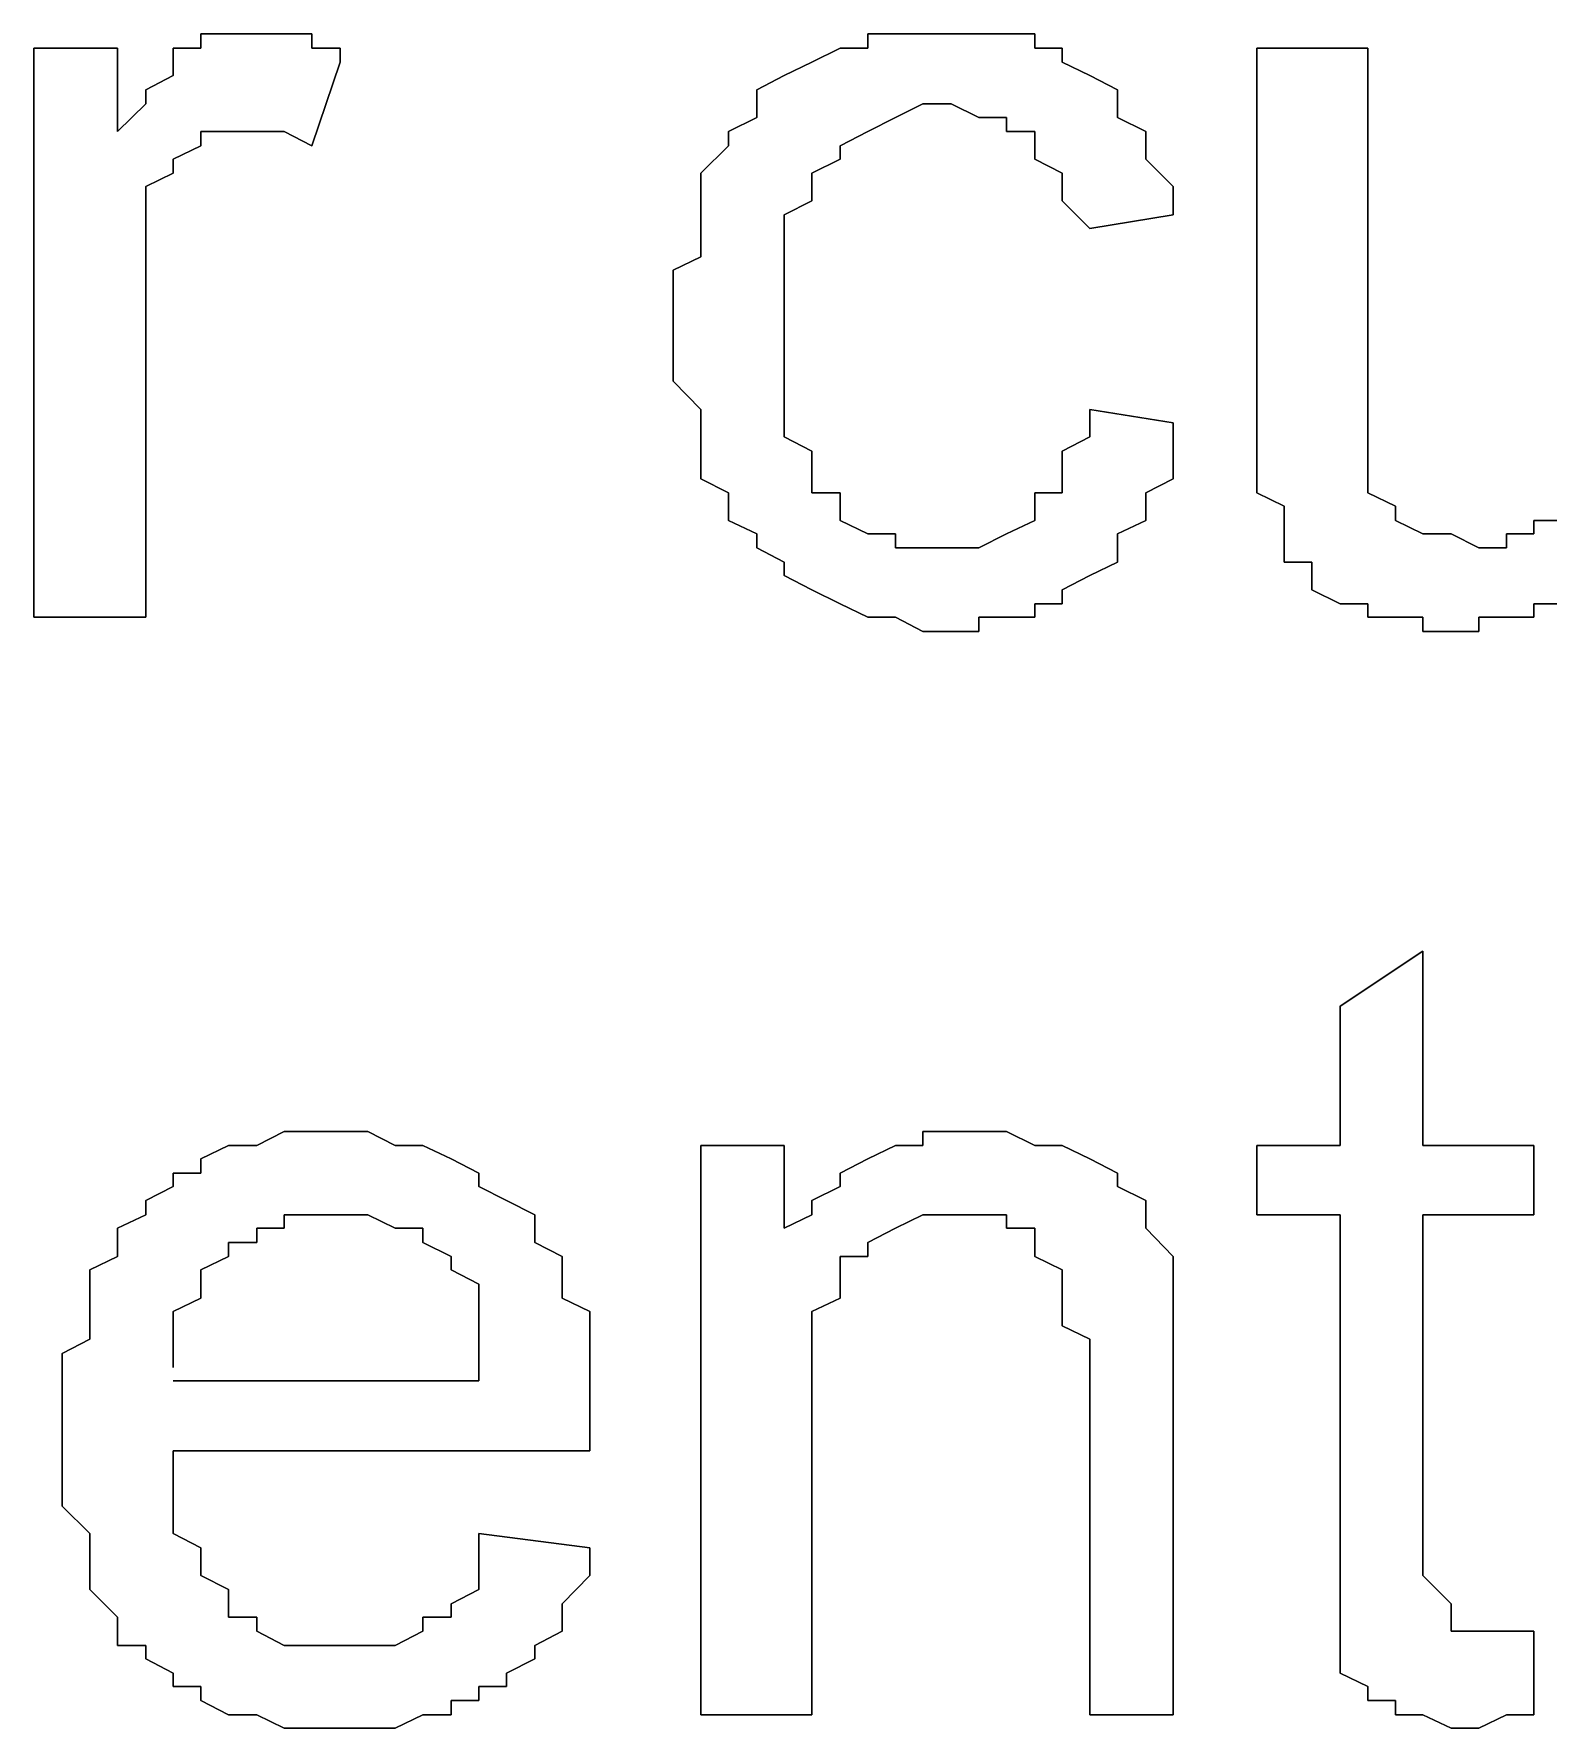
# Model space of a CAD drawing. Header units: metres. Extents: x 2.9 to 42.8, y 1.7 to 28.7.
# Drawn here: x 39.6557 to 39.848, y 14.9243 to 15.1395 of the extents above; entities that cross this region are included whole.
import ezdxf

# ---------------------------------------------------------------- set-up
doc = ezdxf.new("R2010")
doc.units = ezdxf.units.M
doc.layers.add('GRIS', color=8, linetype='Continuous')

msp = doc.modelspace()

# ---------------------------------------------------------------- linework, layer by layer
at = {"layer": 'GRIS', "lineweight": -3}
for points in [[(39.6804, 15.1395), (39.6769, 15.1395), (39.6804, 15.1395)], [(39.6769, 15.1395), (39.6769, 15.1377), (39.6769, 15.1395)], [(39.684, 15.1395), (39.6804, 15.1395), (39.684, 15.1395)], [(39.6875, 15.1395), (39.684, 15.1395), (39.6875, 15.1395)], [(39.691, 15.1395), (39.6875, 15.1395), (39.691, 15.1395)], [(39.691, 15.1377), (39.691, 15.1395), (39.691, 15.1377)], [(39.7651, 15.1395), (39.7616, 15.1395), (39.7651, 15.1395)], [(39.7616, 15.1395), (39.7616, 15.1377), (39.7616, 15.1395)], [(39.7686, 15.1395), (39.7651, 15.1395), (39.7686, 15.1395)], [(39.7722, 15.1395), (39.7686, 15.1395), (39.7722, 15.1395)], [(39.7757, 15.1395), (39.7722, 15.1395), (39.7757, 15.1395)], [(39.7792, 15.1395), (39.7757, 15.1395), (39.7792, 15.1395)], [(39.7828, 15.1395), (39.7792, 15.1395), (39.7828, 15.1395)], [(39.7828, 15.1377), (39.7828, 15.1395), (39.7828, 15.1377)], [(39.6663, 15.1377), (39.6557, 15.1377), (39.6663, 15.1377)], [(39.6557, 15.1377), (39.6557, 15.0654), (39.6557, 15.1377)], [(39.6663, 15.1271), (39.6663, 15.1377), (39.6663, 15.1271)], [(39.6769, 15.1377), (39.6734, 15.1377), (39.6769, 15.1377)], [(39.6734, 15.1377), (39.6734, 15.1359), (39.6734, 15.1377)], [(39.6946, 15.1377), (39.691, 15.1377), (39.6946, 15.1377)], [(39.6946, 15.1359), (39.6946, 15.1377), (39.6946, 15.1359)], [(39.7581, 15.1377), (39.7545, 15.1359), (39.7581, 15.1377)], [(39.7616, 15.1377), (39.7581, 15.1377), (39.7616, 15.1377)], [(39.7863, 15.1377), (39.7828, 15.1377), (39.7863, 15.1377)], [(39.7863, 15.1359), (39.7863, 15.1377), (39.7863, 15.1359)], [(39.8251, 15.1377), (39.811, 15.1377), (39.8251, 15.1377)], [(39.811, 15.1377), (39.811, 15.0936), (39.811, 15.1377)], [(39.8251, 15.0989), (39.8251, 15.1377), (39.8251, 15.0989)], [(39.6734, 15.1359), (39.6734, 15.1342), (39.6734, 15.1359)], [(39.691, 15.1253), (39.6946, 15.1359), (39.691, 15.1253)], [(39.7545, 15.1359), (39.751, 15.1342), (39.7545, 15.1359)], [(39.7898, 15.1342), (39.7863, 15.1359), (39.7898, 15.1342)], [(39.6734, 15.1342), (39.6699, 15.1324), (39.6734, 15.1342)], [(39.751, 15.1342), (39.7475, 15.1324), (39.751, 15.1342)], [(39.7933, 15.1324), (39.7898, 15.1342), (39.7933, 15.1324)], [(39.6699, 15.1324), (39.6699, 15.1306), (39.6699, 15.1324)], [(39.7475, 15.1324), (39.7475, 15.1306), (39.7475, 15.1324)], [(39.7933, 15.1306), (39.7933, 15.1324), (39.7933, 15.1306)], [(39.6699, 15.1306), (39.6663, 15.1271), (39.6699, 15.1306)], [(39.7475, 15.1289), (39.7439, 15.1271), (39.7475, 15.1289)], [(39.7475, 15.1306), (39.7475, 15.1289), (39.7475, 15.1306)], [(39.7616, 15.1271), (39.7651, 15.1289), (39.7616, 15.1271)], [(39.7651, 15.1289), (39.7686, 15.1306), (39.7651, 15.1289)], [(39.7686, 15.1306), (39.7722, 15.1306), (39.7686, 15.1306)], [(39.7722, 15.1306), (39.7757, 15.1289), (39.7722, 15.1306)], [(39.7757, 15.1289), (39.7792, 15.1289), (39.7757, 15.1289)], [(39.7792, 15.1289), (39.7792, 15.1271), (39.7792, 15.1289)], [(39.7933, 15.1289), (39.7933, 15.1306), (39.7933, 15.1289)], [(39.7969, 15.1271), (39.7933, 15.1289), (39.7969, 15.1271)], [(39.6769, 15.1253), (39.6769, 15.1271), (39.6769, 15.1253)], [(39.6769, 15.1271), (39.6804, 15.1271), (39.6769, 15.1271)], [(39.6804, 15.1271), (39.684, 15.1271), (39.6804, 15.1271)], [(39.684, 15.1271), (39.6875, 15.1271), (39.684, 15.1271)], [(39.6875, 15.1271), (39.691, 15.1253), (39.6875, 15.1271)], [(39.7439, 15.1271), (39.7439, 15.1253), (39.7439, 15.1271)], [(39.7581, 15.1253), (39.7616, 15.1271), (39.7581, 15.1253)], [(39.7792, 15.1271), (39.7828, 15.1271), (39.7792, 15.1271)], [(39.7828, 15.1271), (39.7828, 15.1253), (39.7828, 15.1271)], [(39.7969, 15.1253), (39.7969, 15.1271), (39.7969, 15.1253)], [(39.6734, 15.1236), (39.6769, 15.1253), (39.6734, 15.1236)], [(39.7439, 15.1253), (39.7404, 15.1218), (39.7439, 15.1253)], [(39.7581, 15.1236), (39.7581, 15.1253), (39.7581, 15.1236)], [(39.7828, 15.1253), (39.7828, 15.1236), (39.7828, 15.1253)], [(39.7969, 15.1236), (39.7969, 15.1253), (39.7969, 15.1236)], [(39.6734, 15.1218), (39.6734, 15.1236), (39.6734, 15.1218)], [(39.7545, 15.1218), (39.7581, 15.1236), (39.7545, 15.1218)], [(39.7828, 15.1236), (39.7863, 15.1218), (39.7828, 15.1236)], [(39.8004, 15.1201), (39.7969, 15.1236), (39.8004, 15.1201)], [(39.6699, 15.1201), (39.6734, 15.1218), (39.6699, 15.1201)], [(39.6699, 15.1183), (39.6699, 15.1201), (39.6699, 15.1183)], [(39.7404, 15.1218), (39.7404, 15.1201), (39.7404, 15.1218)], [(39.7404, 15.1201), (39.7404, 15.1183), (39.7404, 15.1201)], [(39.7545, 15.1201), (39.7545, 15.1218), (39.7545, 15.1201)], [(39.7545, 15.1183), (39.7545, 15.1201), (39.7545, 15.1183)], [(39.7863, 15.1218), (39.7863, 15.1201), (39.7863, 15.1218)], [(39.7863, 15.1201), (39.7863, 15.1183), (39.7863, 15.1201)], [(39.8004, 15.1183), (39.8004, 15.1201), (39.8004, 15.1183)], [(39.6699, 15.1165), (39.6699, 15.1183), (39.6699, 15.1165)], [(39.7404, 15.1183), (39.7404, 15.1165), (39.7404, 15.1183)], [(39.751, 15.1165), (39.7545, 15.1183), (39.751, 15.1165)], [(39.7863, 15.1183), (39.7898, 15.1148), (39.7863, 15.1183)], [(39.8004, 15.1165), (39.8004, 15.1183), (39.8004, 15.1165)], [(39.6699, 15.113), (39.6699, 15.1165), (39.6699, 15.113)], [(39.7404, 15.1165), (39.7404, 15.1148), (39.7404, 15.1165)], [(39.751, 15.1148), (39.751, 15.1165), (39.751, 15.1148)], [(39.7898, 15.1148), (39.8004, 15.1165), (39.7898, 15.1148)], [(39.7404, 15.1148), (39.7404, 15.1112), (39.7404, 15.1148)], [(39.751, 15.1112), (39.751, 15.1148), (39.751, 15.1112)], [(39.6699, 15.1112), (39.6699, 15.113), (39.6699, 15.1112)], [(39.6699, 15.1095), (39.6699, 15.1112), (39.6699, 15.1095)], [(39.6699, 15.1059), (39.6699, 15.1095), (39.6699, 15.1059)], [(39.7404, 15.1112), (39.7369, 15.1095), (39.7404, 15.1112)], [(39.7369, 15.1095), (39.7369, 15.1077), (39.7369, 15.1095)], [(39.751, 15.1095), (39.751, 15.1112), (39.751, 15.1095)], [(39.751, 15.1059), (39.751, 15.1095), (39.751, 15.1059)], [(39.7369, 15.1077), (39.7369, 15.1042), (39.7369, 15.1077)], [(39.6699, 15.1042), (39.6699, 15.1059), (39.6699, 15.1042)], [(39.751, 15.1042), (39.751, 15.1059), (39.751, 15.1042)], [(39.6699, 15.0654), (39.6699, 15.1042), (39.6699, 15.0654)], [(39.7369, 15.1042), (39.7369, 15.1024), (39.7369, 15.1042)], [(39.751, 15.1024), (39.751, 15.1042), (39.751, 15.1024)], [(39.7369, 15.1024), (39.7369, 15.1007), (39.7369, 15.1024)], [(39.7369, 15.1007), (39.7369, 15.0971), (39.7369, 15.1007)], [(39.751, 15.0989), (39.751, 15.1024), (39.751, 15.0989)], [(39.751, 15.0971), (39.751, 15.0989), (39.751, 15.0971)], [(39.8251, 15.0954), (39.8251, 15.0989), (39.8251, 15.0954)], [(39.7369, 15.0971), (39.7369, 15.0954), (39.7369, 15.0971)], [(39.751, 15.0936), (39.751, 15.0971), (39.751, 15.0936)], [(39.7369, 15.0954), (39.7404, 15.0918), (39.7369, 15.0954)], [(39.8251, 15.0918), (39.8251, 15.0954), (39.8251, 15.0918)], [(39.751, 15.0918), (39.751, 15.0936), (39.751, 15.0918)], [(39.811, 15.0936), (39.811, 15.0918), (39.811, 15.0936)], [(39.7404, 15.0918), (39.7404, 15.0901), (39.7404, 15.0918)], [(39.7404, 15.0901), (39.7404, 15.0865), (39.7404, 15.0901)], [(39.751, 15.0883), (39.751, 15.0918), (39.751, 15.0883)], [(39.7898, 15.0918), (39.7898, 15.0883), (39.7898, 15.0918)], [(39.8004, 15.0901), (39.7898, 15.0918), (39.8004, 15.0901)], [(39.8004, 15.0883), (39.8004, 15.0901), (39.8004, 15.0883)], [(39.811, 15.0918), (39.811, 15.0883), (39.811, 15.0918)], [(39.8251, 15.0901), (39.8251, 15.0918), (39.8251, 15.0901)], [(39.8251, 15.0865), (39.8251, 15.0901), (39.8251, 15.0865)], [(39.7545, 15.0865), (39.751, 15.0883), (39.7545, 15.0865)], [(39.7898, 15.0883), (39.7863, 15.0865), (39.7898, 15.0883)], [(39.8004, 15.0865), (39.8004, 15.0883), (39.8004, 15.0865)], [(39.811, 15.0883), (39.811, 15.0865), (39.811, 15.0883)], [(39.7404, 15.0865), (39.7404, 15.0848), (39.7404, 15.0865)], [(39.7545, 15.0848), (39.7545, 15.0865), (39.7545, 15.0848)], [(39.7863, 15.0865), (39.7863, 15.0848), (39.7863, 15.0865)], [(39.8004, 15.083), (39.8004, 15.0865), (39.8004, 15.083)], [(39.811, 15.0865), (39.811, 15.083), (39.811, 15.0865)], [(39.8251, 15.0848), (39.8251, 15.0865), (39.8251, 15.0848)], [(39.7404, 15.0848), (39.7404, 15.083), (39.7404, 15.0848)], [(39.7545, 15.083), (39.7545, 15.0848), (39.7545, 15.083)], [(39.7863, 15.0848), (39.7863, 15.0812), (39.7863, 15.0848)], [(39.8251, 15.083), (39.8251, 15.0848), (39.8251, 15.083)], [(39.7404, 15.083), (39.7439, 15.0812), (39.7404, 15.083)], [(39.7545, 15.0812), (39.7545, 15.083), (39.7545, 15.0812)], [(39.7969, 15.0812), (39.8004, 15.083), (39.7969, 15.0812)], [(39.811, 15.083), (39.811, 15.0812), (39.811, 15.083)], [(39.8251, 15.0812), (39.8251, 15.083), (39.8251, 15.0812)], [(39.7439, 15.0812), (39.7439, 15.0795), (39.7439, 15.0812)], [(39.7439, 15.0795), (39.7439, 15.0777), (39.7439, 15.0795)], [(39.7581, 15.0812), (39.7545, 15.0812), (39.7581, 15.0812)], [(39.7581, 15.0795), (39.7581, 15.0812), (39.7581, 15.0795)], [(39.7581, 15.0777), (39.7581, 15.0795), (39.7581, 15.0777)], [(39.7863, 15.0812), (39.7828, 15.0812), (39.7863, 15.0812)], [(39.7828, 15.0812), (39.7828, 15.0795), (39.7828, 15.0812)], [(39.7828, 15.0795), (39.7828, 15.0777), (39.7828, 15.0795)], [(39.7969, 15.0795), (39.7969, 15.0812), (39.7969, 15.0795)], [(39.7969, 15.0777), (39.7969, 15.0795), (39.7969, 15.0777)], [(39.811, 15.0812), (39.8145, 15.0795), (39.811, 15.0812)], [(39.8145, 15.0795), (39.8145, 15.0777), (39.8145, 15.0795)], [(39.8286, 15.0795), (39.8251, 15.0812), (39.8286, 15.0795)], [(39.8286, 15.0777), (39.8286, 15.0795), (39.8286, 15.0777)], [(39.7439, 15.0777), (39.7475, 15.076), (39.7439, 15.0777)], [(39.7616, 15.076), (39.7581, 15.0777), (39.7616, 15.076)], [(39.7828, 15.0777), (39.7792, 15.076), (39.7828, 15.0777)], [(39.7933, 15.076), (39.7969, 15.0777), (39.7933, 15.076)], [(39.8145, 15.0777), (39.8145, 15.0742), (39.8145, 15.0777)], [(39.8321, 15.076), (39.8286, 15.0777), (39.8321, 15.076)], [(39.8498, 15.0777), (39.8462, 15.0777), (39.8498, 15.0777)], [(39.8462, 15.0777), (39.8462, 15.076), (39.8462, 15.0777)], [(39.7475, 15.076), (39.7475, 15.0742), (39.7475, 15.076)], [(39.7651, 15.076), (39.7616, 15.076), (39.7651, 15.076)], [(39.7651, 15.0742), (39.7651, 15.076), (39.7651, 15.0742)], [(39.7792, 15.076), (39.7757, 15.0742), (39.7792, 15.076)], [(39.7933, 15.0742), (39.7933, 15.076), (39.7933, 15.0742)], [(39.8357, 15.076), (39.8321, 15.076), (39.8357, 15.076)], [(39.8392, 15.0742), (39.8357, 15.076), (39.8392, 15.0742)], [(39.8462, 15.076), (39.8427, 15.076), (39.8462, 15.076)], [(39.8427, 15.076), (39.8427, 15.0742), (39.8427, 15.076)], [(39.7475, 15.0742), (39.751, 15.0724), (39.7475, 15.0742)], [(39.7686, 15.0742), (39.7651, 15.0742), (39.7686, 15.0742)], [(39.7722, 15.0742), (39.7686, 15.0742), (39.7722, 15.0742)], [(39.7757, 15.0742), (39.7722, 15.0742), (39.7757, 15.0742)], [(39.7933, 15.0724), (39.7933, 15.0742), (39.7933, 15.0724)], [(39.8145, 15.0742), (39.8145, 15.0724), (39.8145, 15.0742)], [(39.8427, 15.0742), (39.8392, 15.0742), (39.8427, 15.0742)], [(39.751, 15.0724), (39.751, 15.0707), (39.751, 15.0724)], [(39.751, 15.0707), (39.7545, 15.0689), (39.751, 15.0707)], [(39.7863, 15.0689), (39.7898, 15.0707), (39.7863, 15.0689)], [(39.7898, 15.0707), (39.7933, 15.0724), (39.7898, 15.0707)], [(39.8145, 15.0724), (39.818, 15.0724), (39.8145, 15.0724)], [(39.818, 15.0724), (39.818, 15.0707), (39.818, 15.0724)], [(39.818, 15.0707), (39.818, 15.0689), (39.818, 15.0707)], [(39.7545, 15.0689), (39.7581, 15.0671), (39.7545, 15.0689)], [(39.7863, 15.0671), (39.7863, 15.0689), (39.7863, 15.0671)], [(39.818, 15.0689), (39.8216, 15.0671), (39.818, 15.0689)], [(39.7581, 15.0671), (39.7616, 15.0654), (39.7581, 15.0671)], [(39.7828, 15.0654), (39.7828, 15.0671), (39.7828, 15.0654)], [(39.7828, 15.0671), (39.7863, 15.0671), (39.7828, 15.0671)], [(39.8216, 15.0671), (39.8251, 15.0671), (39.8216, 15.0671)], [(39.8251, 15.0671), (39.8251, 15.0654), (39.8251, 15.0671)], [(39.8462, 15.0654), (39.8462, 15.0671), (39.8462, 15.0654)], [(39.8462, 15.0671), (39.8498, 15.0671), (39.8462, 15.0671)], [(39.6557, 15.0654), (39.6699, 15.0654), (39.6557, 15.0654)], [(39.7616, 15.0654), (39.7651, 15.0654), (39.7616, 15.0654)], [(39.7651, 15.0654), (39.7686, 15.0636), (39.7651, 15.0654)], [(39.7757, 15.0636), (39.7757, 15.0654), (39.7757, 15.0636)], [(39.7757, 15.0654), (39.7792, 15.0654), (39.7757, 15.0654)], [(39.7792, 15.0654), (39.7828, 15.0654), (39.7792, 15.0654)], [(39.8251, 15.0654), (39.8286, 15.0654), (39.8251, 15.0654)], [(39.8286, 15.0654), (39.8321, 15.0654), (39.8286, 15.0654)], [(39.8321, 15.0654), (39.8321, 15.0636), (39.8321, 15.0654)], [(39.8392, 15.0636), (39.8392, 15.0654), (39.8392, 15.0636)], [(39.8392, 15.0654), (39.8427, 15.0654), (39.8392, 15.0654)], [(39.8427, 15.0654), (39.8462, 15.0654), (39.8427, 15.0654)], [(39.7686, 15.0636), (39.7722, 15.0636), (39.7686, 15.0636)], [(39.7722, 15.0636), (39.7757, 15.0636), (39.7722, 15.0636)], [(39.8321, 15.0636), (39.8357, 15.0636), (39.8321, 15.0636)], [(39.8357, 15.0636), (39.8392, 15.0636), (39.8357, 15.0636)], [(39.8321, 15.023), (39.8216, 15.016), (39.8321, 15.023)], [(39.8321, 14.9983), (39.8321, 15.023), (39.8321, 14.9983)], [(39.8216, 15.016), (39.8216, 14.9983), (39.8216, 15.016)], [(39.6875, 15.0001), (39.684, 14.9983), (39.6875, 15.0001)], [(39.691, 15.0001), (39.6875, 15.0001), (39.691, 15.0001)], [(39.6946, 15.0001), (39.691, 15.0001), (39.6946, 15.0001)], [(39.6981, 15.0001), (39.6946, 15.0001), (39.6981, 15.0001)], [(39.7016, 14.9983), (39.6981, 15.0001), (39.7016, 14.9983)], [(39.7722, 15.0001), (39.7686, 15.0001), (39.7722, 15.0001)], [(39.7686, 15.0001), (39.7686, 14.9983), (39.7686, 15.0001)], [(39.7757, 15.0001), (39.7722, 15.0001), (39.7757, 15.0001)], [(39.7792, 15.0001), (39.7757, 15.0001), (39.7792, 15.0001)], [(39.7828, 14.9983), (39.7792, 15.0001), (39.7828, 14.9983)], [(39.6804, 14.9983), (39.6769, 14.9966), (39.6804, 14.9983)], [(39.684, 14.9983), (39.6804, 14.9983), (39.684, 14.9983)], [(39.7051, 14.9983), (39.7016, 14.9983), (39.7051, 14.9983)], [(39.7087, 14.9966), (39.7051, 14.9983), (39.7087, 14.9966)], [(39.751, 14.9983), (39.7404, 14.9983), (39.751, 14.9983)], [(39.7404, 14.9983), (39.7404, 14.926), (39.7404, 14.9983)], [(39.751, 14.9878), (39.751, 14.9983), (39.751, 14.9878)], [(39.7651, 14.9983), (39.7616, 14.9966), (39.7651, 14.9983)], [(39.7686, 14.9983), (39.7651, 14.9983), (39.7686, 14.9983)], [(39.7863, 14.9983), (39.7828, 14.9983), (39.7863, 14.9983)], [(39.7898, 14.9966), (39.7863, 14.9983), (39.7898, 14.9966)], [(39.8216, 14.9983), (39.811, 14.9983), (39.8216, 14.9983)], [(39.811, 14.9983), (39.811, 14.9895), (39.811, 14.9983)], [(39.8462, 14.9983), (39.8321, 14.9983), (39.8462, 14.9983)], [(39.8462, 14.9895), (39.8462, 14.9983), (39.8462, 14.9895)], [(39.6769, 14.9966), (39.6769, 14.9948), (39.6769, 14.9966)], [(39.7122, 14.9948), (39.7087, 14.9966), (39.7122, 14.9948)], [(39.7616, 14.9966), (39.7581, 14.9948), (39.7616, 14.9966)], [(39.7933, 14.9948), (39.7898, 14.9966), (39.7933, 14.9948)], [(39.6734, 14.9931), (39.6699, 14.9913), (39.6734, 14.9931)], [(39.6769, 14.9948), (39.6734, 14.9948), (39.6769, 14.9948)], [(39.6734, 14.9948), (39.6734, 14.9931), (39.6734, 14.9948)], [(39.7122, 14.9931), (39.7122, 14.9948), (39.7122, 14.9931)], [(39.7157, 14.9913), (39.7122, 14.9931), (39.7157, 14.9913)], [(39.7581, 14.9931), (39.7545, 14.9913), (39.7581, 14.9931)], [(39.7581, 14.9948), (39.7581, 14.9931), (39.7581, 14.9948)], [(39.7933, 14.9931), (39.7933, 14.9948), (39.7933, 14.9931)], [(39.7969, 14.9913), (39.7933, 14.9931), (39.7969, 14.9913)], [(39.6699, 14.9913), (39.6699, 14.9895), (39.6699, 14.9913)], [(39.7193, 14.9895), (39.7157, 14.9913), (39.7193, 14.9895)], [(39.7545, 14.9913), (39.7545, 14.9895), (39.7545, 14.9913)], [(39.7969, 14.9895), (39.7969, 14.9913), (39.7969, 14.9895)], [(39.6699, 14.9895), (39.6663, 14.9878), (39.6699, 14.9895)], [(39.6875, 14.9878), (39.6875, 14.9895), (39.6875, 14.9878)], [(39.6875, 14.9895), (39.691, 14.9895), (39.6875, 14.9895)], [(39.691, 14.9895), (39.6946, 14.9895), (39.691, 14.9895)], [(39.6946, 14.9895), (39.6981, 14.9895), (39.6946, 14.9895)], [(39.6981, 14.9895), (39.7016, 14.9878), (39.6981, 14.9895)], [(39.7193, 14.9878), (39.7193, 14.9895), (39.7193, 14.9878)], [(39.7545, 14.9895), (39.751, 14.9878), (39.7545, 14.9895)], [(39.7651, 14.9878), (39.7686, 14.9895), (39.7651, 14.9878)], [(39.7686, 14.9895), (39.7722, 14.9895), (39.7686, 14.9895)], [(39.7722, 14.9895), (39.7757, 14.9895), (39.7722, 14.9895)], [(39.7757, 14.9895), (39.7792, 14.9895), (39.7757, 14.9895)], [(39.7792, 14.9895), (39.7792, 14.9878), (39.7792, 14.9895)], [(39.7969, 14.9878), (39.7969, 14.9895), (39.7969, 14.9878)], [(39.811, 14.9895), (39.8216, 14.9895), (39.811, 14.9895)], [(39.8216, 14.9895), (39.8216, 14.9472), (39.8216, 14.9895)], [(39.8321, 14.9472), (39.8321, 14.9895), (39.8321, 14.9472)], [(39.8321, 14.9895), (39.8462, 14.9895), (39.8321, 14.9895)], [(39.6663, 14.9878), (39.6663, 14.986), (39.6663, 14.9878)], [(39.684, 14.986), (39.684, 14.9878), (39.684, 14.986)], [(39.684, 14.9878), (39.6875, 14.9878), (39.684, 14.9878)], [(39.7016, 14.9878), (39.7051, 14.9878), (39.7016, 14.9878)], [(39.7051, 14.9878), (39.7051, 14.986), (39.7051, 14.9878)], [(39.7193, 14.986), (39.7193, 14.9878), (39.7193, 14.986)], [(39.7616, 14.986), (39.7651, 14.9878), (39.7616, 14.986)], [(39.7792, 14.9878), (39.7828, 14.9878), (39.7792, 14.9878)], [(39.7828, 14.9878), (39.7828, 14.986), (39.7828, 14.9878)], [(39.8004, 14.9842), (39.7969, 14.9878), (39.8004, 14.9842)], [(39.6663, 14.986), (39.6663, 14.9842), (39.6663, 14.986)], [(39.6804, 14.9842), (39.6804, 14.986), (39.6804, 14.9842)], [(39.6804, 14.986), (39.684, 14.986), (39.6804, 14.986)], [(39.7051, 14.986), (39.7087, 14.9842), (39.7051, 14.986)], [(39.7228, 14.9842), (39.7193, 14.986), (39.7228, 14.9842)], [(39.7616, 14.9842), (39.7616, 14.986), (39.7616, 14.9842)], [(39.7828, 14.986), (39.7828, 14.9842), (39.7828, 14.986)], [(39.6663, 14.9842), (39.6628, 14.9825), (39.6663, 14.9842)], [(39.6628, 14.9825), (39.6628, 14.9807), (39.6628, 14.9825)], [(39.6769, 14.9825), (39.6804, 14.9842), (39.6769, 14.9825)], [(39.6769, 14.9807), (39.6769, 14.9825), (39.6769, 14.9807)], [(39.7087, 14.9842), (39.7087, 14.9825), (39.7087, 14.9842)], [(39.7087, 14.9825), (39.7122, 14.9807), (39.7087, 14.9825)], [(39.7228, 14.9825), (39.7228, 14.9842), (39.7228, 14.9825)], [(39.7228, 14.9807), (39.7228, 14.9825), (39.7228, 14.9807)], [(39.7581, 14.9825), (39.7581, 14.9842), (39.7581, 14.9825)], [(39.7581, 14.9842), (39.7616, 14.9842), (39.7581, 14.9842)], [(39.7581, 14.9807), (39.7581, 14.9825), (39.7581, 14.9807)], [(39.7828, 14.9842), (39.7863, 14.9825), (39.7828, 14.9842)], [(39.7863, 14.9825), (39.7863, 14.9807), (39.7863, 14.9825)], [(39.8004, 14.9825), (39.8004, 14.9842), (39.8004, 14.9825)], [(39.8004, 14.9807), (39.8004, 14.9825), (39.8004, 14.9807)], [(39.6628, 14.9807), (39.6628, 14.9789), (39.6628, 14.9807)], [(39.6769, 14.9789), (39.6769, 14.9807), (39.6769, 14.9789)], [(39.7122, 14.9807), (39.7122, 14.9789), (39.7122, 14.9807)], [(39.7228, 14.9789), (39.7228, 14.9807), (39.7228, 14.9789)], [(39.7581, 14.9789), (39.7581, 14.9807), (39.7581, 14.9789)], [(39.7863, 14.9807), (39.7863, 14.9772), (39.7863, 14.9807)], [(39.8004, 14.9789), (39.8004, 14.9807), (39.8004, 14.9789)], [(39.6628, 14.9789), (39.6628, 14.9772), (39.6628, 14.9789)], [(39.6734, 14.9772), (39.6769, 14.9789), (39.6734, 14.9772)], [(39.7122, 14.9789), (39.7122, 14.9772), (39.7122, 14.9789)], [(39.7263, 14.9772), (39.7228, 14.9789), (39.7263, 14.9772)], [(39.7545, 14.9772), (39.7581, 14.9789), (39.7545, 14.9772)], [(39.8004, 14.9754), (39.8004, 14.9789), (39.8004, 14.9754)], [(39.6628, 14.9772), (39.6628, 14.9737), (39.6628, 14.9772)], [(39.6734, 14.9737), (39.6734, 14.9772), (39.6734, 14.9737)], [(39.7122, 14.9772), (39.7122, 14.9737), (39.7122, 14.9772)], [(39.7263, 14.9737), (39.7263, 14.9772), (39.7263, 14.9737)], [(39.7545, 14.9754), (39.7545, 14.9772), (39.7545, 14.9754)], [(39.7863, 14.9772), (39.7863, 14.9754), (39.7863, 14.9772)], [(39.6628, 14.9737), (39.6593, 14.9719), (39.6628, 14.9737)], [(39.6734, 14.9719), (39.6734, 14.9737), (39.6734, 14.9719)], [(39.7122, 14.9737), (39.7122, 14.9719), (39.7122, 14.9737)], [(39.7263, 14.9719), (39.7263, 14.9737), (39.7263, 14.9719)], [(39.7545, 14.9737), (39.7545, 14.9754), (39.7545, 14.9737)], [(39.7545, 14.9701), (39.7545, 14.9737), (39.7545, 14.9701)], [(39.7863, 14.9754), (39.7898, 14.9737), (39.7863, 14.9754)], [(39.7898, 14.9737), (39.7898, 14.9701), (39.7898, 14.9737)], [(39.8004, 14.9737), (39.8004, 14.9754), (39.8004, 14.9737)], [(39.8004, 14.9701), (39.8004, 14.9737), (39.8004, 14.9701)], [(39.6593, 14.9719), (39.6593, 14.9701), (39.6593, 14.9719)], [(39.6734, 14.9701), (39.6734, 14.9719), (39.6734, 14.9701)], [(39.7122, 14.9719), (39.7122, 14.9684), (39.7122, 14.9719)], [(39.7263, 14.9701), (39.7263, 14.9719), (39.7263, 14.9701)], [(39.6593, 14.9701), (39.6593, 14.9666), (39.6593, 14.9701)], [(39.7263, 14.9666), (39.7263, 14.9701), (39.7263, 14.9666)], [(39.7545, 14.9666), (39.7545, 14.9701), (39.7545, 14.9666)], [(39.7898, 14.9701), (39.7898, 14.926), (39.7898, 14.9701)], [(39.8004, 14.926), (39.8004, 14.9701), (39.8004, 14.926)], [(39.7122, 14.9684), (39.6734, 14.9684), (39.7122, 14.9684)], [(39.6593, 14.9666), (39.6593, 14.9648), (39.6593, 14.9666)], [(39.7263, 14.9648), (39.7263, 14.9666), (39.7263, 14.9648)], [(39.7545, 14.9648), (39.7545, 14.9666), (39.7545, 14.9648)], [(39.6593, 14.9648), (39.6593, 14.9613), (39.6593, 14.9648)], [(39.7263, 14.9631), (39.7263, 14.9648), (39.7263, 14.9631)], [(39.7263, 14.9595), (39.7263, 14.9631), (39.7263, 14.9595)], [(39.7545, 14.926), (39.7545, 14.9648), (39.7545, 14.926)], [(39.6593, 14.9613), (39.6593, 14.9595), (39.6593, 14.9613)], [(39.6593, 14.9595), (39.6593, 14.9578), (39.6593, 14.9595)], [(39.6734, 14.956), (39.6734, 14.9595), (39.6734, 14.956)], [(39.6734, 14.9595), (39.7263, 14.9595), (39.6734, 14.9595)], [(39.6593, 14.9578), (39.6593, 14.9542), (39.6593, 14.9578)], [(39.6734, 14.9542), (39.6734, 14.956), (39.6734, 14.9542)], [(39.6593, 14.9542), (39.6593, 14.9525), (39.6593, 14.9542)], [(39.6593, 14.9525), (39.6628, 14.949), (39.6593, 14.9525)], [(39.6734, 14.9507), (39.6734, 14.9542), (39.6734, 14.9507)], [(39.6734, 14.949), (39.6734, 14.9507), (39.6734, 14.949)], [(39.6628, 14.949), (39.6628, 14.9472), (39.6628, 14.949)], [(39.6769, 14.9472), (39.6734, 14.949), (39.6769, 14.9472)], [(39.7122, 14.949), (39.7122, 14.9472), (39.7122, 14.949)], [(39.7263, 14.9472), (39.7122, 14.949), (39.7263, 14.9472)], [(39.6628, 14.9472), (39.6628, 14.9454), (39.6628, 14.9472)], [(39.6769, 14.9454), (39.6769, 14.9472), (39.6769, 14.9454)], [(39.7122, 14.9472), (39.7122, 14.9454), (39.7122, 14.9472)], [(39.7263, 14.9454), (39.7263, 14.9472), (39.7263, 14.9454)], [(39.8216, 14.9472), (39.8216, 14.9437), (39.8216, 14.9472)], [(39.8321, 14.9437), (39.8321, 14.9472), (39.8321, 14.9437)], [(39.6628, 14.9454), (39.6628, 14.9437), (39.6628, 14.9454)], [(39.6628, 14.9437), (39.6628, 14.9419), (39.6628, 14.9437)], [(39.6769, 14.9437), (39.6769, 14.9454), (39.6769, 14.9437)], [(39.6804, 14.9419), (39.6769, 14.9437), (39.6804, 14.9419)], [(39.7122, 14.9454), (39.7122, 14.9419), (39.7122, 14.9454)], [(39.7228, 14.9401), (39.7263, 14.9437), (39.7228, 14.9401)], [(39.7263, 14.9437), (39.7263, 14.9454), (39.7263, 14.9437)], [(39.8216, 14.9437), (39.8216, 14.9401), (39.8216, 14.9437)], [(39.8357, 14.9401), (39.8321, 14.9437), (39.8357, 14.9401)], [(39.6628, 14.9419), (39.6663, 14.9384), (39.6628, 14.9419)], [(39.6804, 14.9401), (39.6804, 14.9419), (39.6804, 14.9401)], [(39.7122, 14.9419), (39.7087, 14.9401), (39.7122, 14.9419)], [(39.6804, 14.9384), (39.6804, 14.9401), (39.6804, 14.9384)], [(39.7087, 14.9401), (39.7087, 14.9384), (39.7087, 14.9401)], [(39.7228, 14.9384), (39.7228, 14.9401), (39.7228, 14.9384)], [(39.8216, 14.9401), (39.8216, 14.9384), (39.8216, 14.9401)], [(39.8357, 14.9384), (39.8357, 14.9401), (39.8357, 14.9384)], [(39.6663, 14.9384), (39.6663, 14.9366), (39.6663, 14.9384)], [(39.684, 14.9384), (39.6804, 14.9384), (39.684, 14.9384)], [(39.684, 14.9366), (39.684, 14.9384), (39.684, 14.9366)], [(39.7087, 14.9384), (39.7051, 14.9384), (39.7087, 14.9384)], [(39.7051, 14.9384), (39.7051, 14.9366), (39.7051, 14.9384)], [(39.7228, 14.9366), (39.7228, 14.9384), (39.7228, 14.9366)], [(39.8216, 14.9384), (39.8216, 14.9348), (39.8216, 14.9384)], [(39.8357, 14.9366), (39.8357, 14.9384), (39.8357, 14.9366)], [(39.6663, 14.9366), (39.6663, 14.9348), (39.6663, 14.9366)], [(39.6875, 14.9348), (39.684, 14.9366), (39.6875, 14.9348)], [(39.7051, 14.9366), (39.7016, 14.9348), (39.7051, 14.9366)], [(39.7193, 14.9348), (39.7228, 14.9366), (39.7193, 14.9348)], [(39.8392, 14.9366), (39.8357, 14.9366), (39.8392, 14.9366)], [(39.8427, 14.9366), (39.8392, 14.9366), (39.8427, 14.9366)], [(39.8462, 14.9366), (39.8427, 14.9366), (39.8462, 14.9366)], [(39.8462, 14.926), (39.8462, 14.9366), (39.8462, 14.926)], [(39.6663, 14.9348), (39.6699, 14.9348), (39.6663, 14.9348)], [(39.6699, 14.9348), (39.6699, 14.9331), (39.6699, 14.9348)], [(39.6699, 14.9331), (39.6734, 14.9313), (39.6699, 14.9331)], [(39.691, 14.9348), (39.6875, 14.9348), (39.691, 14.9348)], [(39.6946, 14.9348), (39.691, 14.9348), (39.6946, 14.9348)], [(39.6981, 14.9348), (39.6946, 14.9348), (39.6981, 14.9348)], [(39.7016, 14.9348), (39.6981, 14.9348), (39.7016, 14.9348)], [(39.7157, 14.9313), (39.7193, 14.9331), (39.7157, 14.9313)], [(39.7193, 14.9331), (39.7193, 14.9348), (39.7193, 14.9331)], [(39.8216, 14.9348), (39.8216, 14.9331), (39.8216, 14.9348)], [(39.8216, 14.9331), (39.8216, 14.9313), (39.8216, 14.9331)], [(39.6734, 14.9313), (39.6734, 14.9296), (39.6734, 14.9313)], [(39.7157, 14.9296), (39.7157, 14.9313), (39.7157, 14.9296)], [(39.8216, 14.9313), (39.8251, 14.9296), (39.8216, 14.9313)], [(39.6734, 14.9296), (39.6769, 14.9296), (39.6734, 14.9296)], [(39.6769, 14.9296), (39.6769, 14.9278), (39.6769, 14.9296)], [(39.7122, 14.9278), (39.7122, 14.9296), (39.7122, 14.9278)], [(39.7122, 14.9296), (39.7157, 14.9296), (39.7122, 14.9296)], [(39.8251, 14.9296), (39.8251, 14.9278), (39.8251, 14.9296)], [(39.6769, 14.9278), (39.6804, 14.926), (39.6769, 14.9278)], [(39.7087, 14.926), (39.7087, 14.9278), (39.7087, 14.926)], [(39.7087, 14.9278), (39.7122, 14.9278), (39.7087, 14.9278)], [(39.8251, 14.9278), (39.8286, 14.9278), (39.8251, 14.9278)], [(39.8286, 14.9278), (39.8286, 14.926), (39.8286, 14.9278)], [(39.6804, 14.926), (39.684, 14.926), (39.6804, 14.926)], [(39.684, 14.926), (39.6875, 14.9243), (39.684, 14.926)], [(39.6875, 14.9243), (39.691, 14.9243), (39.6875, 14.9243)], [(39.691, 14.9243), (39.6946, 14.9243), (39.691, 14.9243)], [(39.6946, 14.9243), (39.6981, 14.9243), (39.6946, 14.9243)], [(39.6981, 14.9243), (39.7016, 14.9243), (39.6981, 14.9243)], [(39.7016, 14.9243), (39.7051, 14.926), (39.7016, 14.9243)], [(39.7051, 14.926), (39.7087, 14.926), (39.7051, 14.926)], [(39.7404, 14.926), (39.7545, 14.926), (39.7404, 14.926)], [(39.7898, 14.926), (39.8004, 14.926), (39.7898, 14.926)], [(39.8286, 14.926), (39.8321, 14.926), (39.8286, 14.926)], [(39.8321, 14.926), (39.8357, 14.9243), (39.8321, 14.926)], [(39.8357, 14.9243), (39.8392, 14.9243), (39.8357, 14.9243)], [(39.8392, 14.9243), (39.8427, 14.926), (39.8392, 14.9243)], [(39.8427, 14.926), (39.8462, 14.926), (39.8427, 14.926)]]:
    msp.add_lwpolyline(points, dxfattribs=at)

doc.saveas('drawing.dxf')
